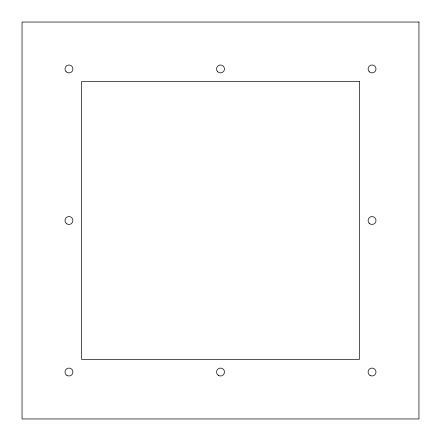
<?xml version="1.0" encoding="UTF-8"?>
<svg xmlns="http://www.w3.org/2000/svg" width="441" height="441" viewBox="0 0 441 441"><rect width="100%" height="100%" fill="white"/><g stroke="black" fill="none" stroke-linecap="round" stroke-linejoin="round"><path stroke-width="0.66" d="M418.95 22.05L22.05 22.05L22.05 418.95L418.95 418.95L418.95 22.05M359.415 81.585L81.585 81.585L81.585 359.415L359.415 359.415L359.415 81.585M66.971 223.94A3.969 3.969 0 0 0 72.925 220.5A3.969 3.969 0 0 0 66.971 217.06A3.969 3.969 0 0 0 66.971 223.94M217.694 71.762A3.969 3.969 0 0 0 224.331 69.981A3.969 3.969 0 0 0 219.475 65.125A3.969 3.969 0 0 0 217.694 71.762M369.238 223.306A3.969 3.969 0 0 0 375.875 221.525A3.969 3.969 0 0 0 371.019 216.669A3.969 3.969 0 0 0 369.238 223.306M218.516 375.478A3.969 3.969 0 0 0 224.469 372.044A3.969 3.969 0 0 0 218.516 368.604A3.969 3.969 0 0 0 218.516 375.478M370.06 375.478A3.969 3.969 0 0 0 376.013 372.044A3.969 3.969 0 0 0 370.06 368.604A3.969 3.969 0 0 0 370.06 375.478M66.971 375.478A3.969 3.969 0 0 0 72.925 372.044A3.969 3.969 0 0 0 66.971 368.604A3.969 3.969 0 0 0 66.971 375.478M66.15 71.762A3.969 3.969 0 0 0 72.793 69.981A3.969 3.969 0 0 0 67.931 65.125A3.969 3.969 0 0 0 66.15 71.762M369.238 71.762A3.969 3.969 0 0 0 375.875 69.981A3.969 3.969 0 0 0 371.019 65.125A3.969 3.969 0 0 0 369.238 71.762"/></g></svg>
